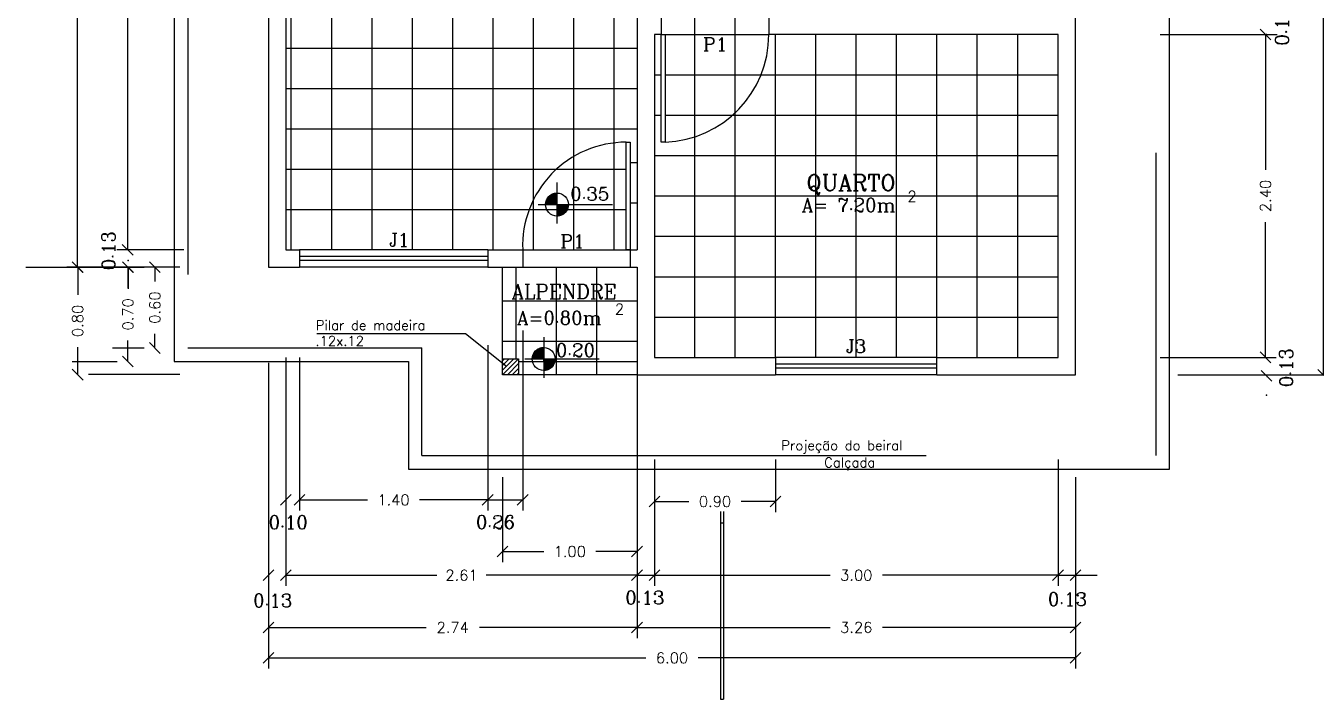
# Model space of a CAD drawing. Extents: x 121.8 to 221.5, y 86.6 to 106.4.
# Drawn here: x 170.6 to 180.19, y 94.42 to 99.42 of the extents above; entities that cross this region are included whole.
import ezdxf

# ---------------------------------------------------------------- set-up
doc = ezdxf.new("R2010")
doc.units = 0
doc.header["$LTSCALE"] = 15
doc.linetypes.add('DASHED2', pattern=[0.375, 0.25, -0.125])
doc.layers.get('0').update_dxf_attribs({"linetype": 'CONTINUOUS'})
doc.layers.get('DEFPOINTS').update_dxf_attribs({"linetype": 'CONTINUOUS'})
for name, color, linetype in [('CALÇADA', 244, 'CONTINUOUS'), ('COTAS', 244, 'CONTINUOUS'), ('JANELA', 5, 'CONTINUOUS'), ('PAREDE', 7, 'CONTINUOUS'), ('PILAR', 1, 'CONTINUOUS'), ('PISO', 30, 'CONTINUOUS'), ('PORTA', 1, 'CONTINUOUS'), ('PORTA2', 30, 'CONTINUOUS'), ('PROJTELHA', 30, 'CONTINUOUS'), ('TEXTO', 1, 'CONTINUOUS'), ('VISTAL', 30, 'CONTINUOUS')]:
    doc.layers.add(name, color=color, linetype=linetype)
doc.styles.add('ROMANC', font='ROMANC.SHX')
doc.dimstyles.get("Standard").update_dxf_attribs({"dimscale": 0.8, "dimtxt": 0.1, "dimasz": 0.1, "dimexe": 0.1, "dimexo": 0.95, "dimgap": 0.09, "dimtad": 0, "dimzin": 0, "dimtxsty": 'ROMANC', "dimblk1": 'OBLIQUE', "dimblk2": 'OBLIQUE', "dimsah": 1, "dimcen": 0.09, "dimclrt": 244, "dimaunit": 1, "dimazin": 3, "dimtfac": 1, "dimtofl": 0, "dimtmove": 0, "dimatfit": 3, "dimtolj": 1, "dimtzin": 0})

# ---------------------------------------------------------------- blocks, each defined once
blk = doc.blocks.new('_OBLIQUE')
at = {"color": 0, "linetype": 'BYBLOCK'}
blk.add_line((-0.5, -0.5), (0.5, 0.5), dxfattribs=at)
blk = doc.blocks.new('*D13')
at = {"color": 0, "linetype": 'BYBLOCK'}
for p, q in [((179.0354, 99.3586), (179.8977, 99.3586)), ((179.8177, 99.3586), (179.8177, 98.3525)), ((179.8177, 96.9586), (179.8177, 97.9647)), ((179.0354, 96.9586), (179.8977, 96.9586))]:
    blk.add_line(p, q, dxfattribs=at)
at = {"layer": 'DEFPOINTS', "color": 0, "linetype": 'BYBLOCK'}
for p in [(178.2754, 99.3586), (178.2754, 96.9586), (179.8177, 96.9586)]:
    blk.add_point(p, dxfattribs=at)
at = {"color": 0, "linetype": 'BYBLOCK', "xscale": 0.08000000000000002, "yscale": 0.08000000000000002, "zscale": 0.08000000000000002}
for p, rotation in [((179.8177, 99.3586), 90), ((179.8177, 96.9586), 270)]:
    blk.add_blockref('_OBLIQUE', p, dxfattribs=dict(at, rotation=rotation))
at = {"color": 244, "linetype": 'BYBLOCK', "insert": (179.8177, 98.1586), "char_height": 0.08, "attachment_point": 5, "rotation": 90, "style": 'ROMANC'}
blk.add_mtext('\\A1;2.40', dxfattribs=at)
blk = doc.blocks.new('*D21')
at = {"color": 0, "linetype": 'BYBLOCK'}
for p, q in [((172.4054, 96.9186), (172.4054, 94.6443)), ((178.4054, 96.0686), (178.4054, 94.6443)), ((172.4054, 94.7243), (175.2114, 94.7243)), ((178.4054, 94.7243), (175.5993, 94.7243))]:
    blk.add_line(p, q, dxfattribs=at)
at = {"layer": 'DEFPOINTS', "color": 0, "linetype": 'BYBLOCK'}
for p in [(172.4054, 97.6786), (178.4054, 96.8286), (178.4054, 94.7243)]:
    blk.add_point(p, dxfattribs=at)
at = {"color": 0, "linetype": 'BYBLOCK', "xscale": 0.08000000000000002, "yscale": 0.08000000000000002, "zscale": 0.08000000000000002, "rotation": 180}
blk.add_blockref('_OBLIQUE', (172.4054, 94.7243), dxfattribs=at)
at = {"color": 0, "linetype": 'BYBLOCK', "xscale": 0.08000000000000002, "yscale": 0.08000000000000002, "zscale": 0.08000000000000002}
blk.add_blockref('_OBLIQUE', (178.4054, 94.7243), dxfattribs=at)
at = {"color": 244, "linetype": 'BYBLOCK', "insert": (175.4054, 94.7243), "char_height": 0.08, "attachment_point": 5, "style": 'ROMANC'}
blk.add_mtext('\\A1;6.00', dxfattribs=at)
blk = doc.blocks.new('*D20')
at = {"color": 0, "linetype": 'BYBLOCK'}
for p, q in [((178.4054, 96.0686), (178.4054, 94.8706)), ((175.1454, 94.9506), (176.5814, 94.9506)), ((178.4054, 94.9506), (176.9693, 94.9506))]:
    blk.add_line(p, q, dxfattribs=at)
at = {"layer": 'DEFPOINTS', "color": 0, "linetype": 'BYBLOCK'}
for p in [(175.1454, 96.8286), (178.4054, 96.8286), (178.4054, 94.9506)]:
    blk.add_point(p, dxfattribs=at)
at = {"color": 0, "linetype": 'BYBLOCK', "xscale": 0.08000000000000002, "yscale": 0.08000000000000002, "zscale": 0.08000000000000002, "rotation": 180}
blk.add_blockref('_OBLIQUE', (175.1454, 94.9506), dxfattribs=at)
at = {"color": 0, "linetype": 'BYBLOCK', "xscale": 0.08000000000000002, "yscale": 0.08000000000000002, "zscale": 0.08000000000000002}
blk.add_blockref('_OBLIQUE', (178.4054, 94.9506), dxfattribs=at)
at = {"color": 244, "linetype": 'BYBLOCK', "insert": (176.7754, 94.9506), "char_height": 0.08, "attachment_point": 5, "style": 'ROMANC'}
blk.add_mtext('\\A1;3.26', dxfattribs=at)
blk = doc.blocks.new('*D19')
at = {"color": 0, "linetype": 'BYBLOCK'}
for p, q in [((172.4054, 96.9186), (172.4054, 94.8706)), ((175.1454, 96.0686), (175.1454, 94.8706)), ((172.4054, 94.9506), (173.5776, 94.9506)), ((175.1454, 94.9506), (173.9731, 94.9506))]:
    blk.add_line(p, q, dxfattribs=at)
at = {"layer": 'DEFPOINTS', "color": 0, "linetype": 'BYBLOCK'}
for p in [(172.4054, 97.6786), (175.1454, 96.8286), (175.1454, 94.9506)]:
    blk.add_point(p, dxfattribs=at)
at = {"color": 0, "linetype": 'BYBLOCK', "xscale": 0.08000000000000002, "yscale": 0.08000000000000002, "zscale": 0.08000000000000002, "rotation": 180}
blk.add_blockref('_OBLIQUE', (172.4054, 94.9506), dxfattribs=at)
at = {"color": 0, "linetype": 'BYBLOCK', "xscale": 0.08000000000000002, "yscale": 0.08000000000000002, "zscale": 0.08000000000000002}
blk.add_blockref('_OBLIQUE', (175.1454, 94.9506), dxfattribs=at)
at = {"color": 244, "linetype": 'BYBLOCK', "insert": (173.7754, 94.9506), "char_height": 0.08, "attachment_point": 5, "style": 'ROMANC'}
blk.add_mtext('\\A1;2.74', dxfattribs=at)
blk = doc.blocks.new('*D18')
at = {"color": 0, "linetype": 'BYBLOCK'}
for p, q in [((178.2754, 96.1986), (178.2754, 95.259)), ((175.2754, 95.339), (176.5814, 95.339)), ((178.2754, 95.339), (176.9693, 95.339))]:
    blk.add_line(p, q, dxfattribs=at)
at = {"layer": 'DEFPOINTS', "color": 0, "linetype": 'BYBLOCK'}
for p in [(175.2754, 96.9586), (178.2754, 96.9586), (178.2754, 95.339)]:
    blk.add_point(p, dxfattribs=at)
at = {"color": 0, "linetype": 'BYBLOCK', "xscale": 0.08000000000000002, "yscale": 0.08000000000000002, "zscale": 0.08000000000000002, "rotation": 180}
blk.add_blockref('_OBLIQUE', (175.2754, 95.339), dxfattribs=at)
at = {"color": 0, "linetype": 'BYBLOCK', "xscale": 0.08000000000000002, "yscale": 0.08000000000000002, "zscale": 0.08000000000000002}
blk.add_blockref('_OBLIQUE', (178.2754, 95.339), dxfattribs=at)
at = {"color": 244, "linetype": 'BYBLOCK', "insert": (176.7754, 95.339), "char_height": 0.08, "attachment_point": 5, "style": 'ROMANC'}
blk.add_mtext('\\A1;3.00', dxfattribs=at)
blk = doc.blocks.new('*D17')
at = {"color": 0, "linetype": 'BYBLOCK'}
for p, q in [((175.1454, 97.0486), (175.1454, 95.259)), ((172.5354, 95.339), (173.656, 95.339)), ((175.1454, 95.339), (174.0247, 95.339))]:
    blk.add_line(p, q, dxfattribs=at)
at = {"layer": 'DEFPOINTS', "color": 0, "linetype": 'BYBLOCK'}
for p in [(172.5354, 97.8086), (175.1454, 97.8086), (175.1454, 95.339)]:
    blk.add_point(p, dxfattribs=at)
at = {"color": 0, "linetype": 'BYBLOCK', "xscale": 0.08000000000000002, "yscale": 0.08000000000000002, "zscale": 0.08000000000000002, "rotation": 180}
blk.add_blockref('_OBLIQUE', (172.5354, 95.339), dxfattribs=at)
at = {"color": 0, "linetype": 'BYBLOCK', "xscale": 0.08000000000000002, "yscale": 0.08000000000000002, "zscale": 0.08000000000000002}
blk.add_blockref('_OBLIQUE', (175.1454, 95.339), dxfattribs=at)
at = {"color": 244, "linetype": 'BYBLOCK', "insert": (173.8404, 95.339), "char_height": 0.08, "attachment_point": 5, "style": 'ROMANC'}
blk.add_mtext('\\A1;2.61', dxfattribs=at)
blk = doc.blocks.new('*D16')
at = {"color": 0, "linetype": 'BYBLOCK'}
for p, q in [((174.1454, 96.0686), (174.1454, 95.4351)), ((175.1454, 96.0686), (175.1454, 95.4351)), ((174.1454, 95.5151), (174.4514, 95.5151)), ((175.1454, 95.5151), (174.8393, 95.5151))]:
    blk.add_line(p, q, dxfattribs=at)
at = {"layer": 'DEFPOINTS', "color": 0, "linetype": 'BYBLOCK'}
for p in [(174.1454, 96.8286), (175.1454, 96.8286), (175.1454, 95.5151)]:
    blk.add_point(p, dxfattribs=at)
at = {"color": 0, "linetype": 'BYBLOCK', "xscale": 0.08000000000000002, "yscale": 0.08000000000000002, "zscale": 0.08000000000000002, "rotation": 180}
blk.add_blockref('_OBLIQUE', (174.1454, 95.5151), dxfattribs=at)
at = {"color": 0, "linetype": 'BYBLOCK', "xscale": 0.08000000000000002, "yscale": 0.08000000000000002, "zscale": 0.08000000000000002}
blk.add_blockref('_OBLIQUE', (175.1454, 95.5151), dxfattribs=at)
at = {"color": 244, "linetype": 'BYBLOCK', "insert": (174.6454, 95.5151), "char_height": 0.08, "attachment_point": 5, "style": 'ROMANC'}
blk.add_mtext('\\A1;1.00', dxfattribs=at)
blk = doc.blocks.new('*D15')
at = {"color": 0, "linetype": 'BYBLOCK'}
for p, q in [((175.2754, 96.1986), (175.2754, 95.8072)), ((176.1754, 96.1986), (176.1754, 95.8072)), ((175.2754, 95.8872), (175.5314, 95.8872)), ((176.1754, 95.8872), (175.9193, 95.8872))]:
    blk.add_line(p, q, dxfattribs=at)
at = {"layer": 'DEFPOINTS', "color": 0, "linetype": 'BYBLOCK'}
for p in [(175.2754, 96.9586), (176.1754, 96.9586), (176.1754, 95.8872)]:
    blk.add_point(p, dxfattribs=at)
at = {"color": 0, "linetype": 'BYBLOCK', "xscale": 0.08000000000000002, "yscale": 0.08000000000000002, "zscale": 0.08000000000000002, "rotation": 180}
blk.add_blockref('_OBLIQUE', (175.2754, 95.8872), dxfattribs=at)
at = {"color": 0, "linetype": 'BYBLOCK', "xscale": 0.08000000000000002, "yscale": 0.08000000000000002, "zscale": 0.08000000000000002}
blk.add_blockref('_OBLIQUE', (176.1754, 95.8872), dxfattribs=at)
at = {"color": 244, "linetype": 'BYBLOCK', "insert": (175.7254, 95.8872), "char_height": 0.08, "attachment_point": 5, "style": 'ROMANC'}
blk.add_mtext('\\A1;0.90', dxfattribs=at)
blk = doc.blocks.new('*D14')
at = {"color": 0, "linetype": 'BYBLOCK'}
for p, q in [((174.0354, 97.0486), (174.0354, 95.8191)), ((172.6354, 95.8991), (173.1414, 95.8991)), ((174.0354, 95.8991), (173.5293, 95.8991))]:
    blk.add_line(p, q, dxfattribs=at)
at = {"layer": 'DEFPOINTS', "color": 0, "linetype": 'BYBLOCK'}
for p in [(172.6354, 97.8086), (174.0354, 97.8086), (174.0354, 95.8991)]:
    blk.add_point(p, dxfattribs=at)
at = {"color": 0, "linetype": 'BYBLOCK', "xscale": 0.08000000000000002, "yscale": 0.08000000000000002, "zscale": 0.08000000000000002, "rotation": 180}
blk.add_blockref('_OBLIQUE', (172.6354, 95.8991), dxfattribs=at)
at = {"color": 0, "linetype": 'BYBLOCK', "xscale": 0.08000000000000002, "yscale": 0.08000000000000002, "zscale": 0.08000000000000002}
blk.add_blockref('_OBLIQUE', (174.0354, 95.8991), dxfattribs=at)
at = {"color": 244, "linetype": 'BYBLOCK', "insert": (173.3354, 95.8991), "char_height": 0.08, "attachment_point": 5, "style": 'ROMANC'}
blk.add_mtext('\\A1;1.40', dxfattribs=at)
blk = doc.blocks.new('*D24')
at = {"color": 0, "linetype": 'BYBLOCK'}
for p, q in [((171.6454, 102.5986), (170.9065, 102.5986)), ((170.9865, 102.5986), (170.9865, 100.3075)), ((170.9865, 97.6286), (170.9865, 99.9197)), ((171.6454, 97.6286), (170.9065, 97.6286))]:
    blk.add_line(p, q, dxfattribs=at)
at = {"layer": 'DEFPOINTS', "color": 0, "linetype": 'BYBLOCK'}
for p in [(172.4054, 102.5986), (170.9865, 97.6286), (172.4054, 97.6286)]:
    blk.add_point(p, dxfattribs=at)
at = {"color": 0, "linetype": 'BYBLOCK', "xscale": 0.08000000000000002, "yscale": 0.08000000000000002, "zscale": 0.08000000000000002}
for p, rotation in [((170.9865, 102.5986), 90), ((170.9865, 97.6286), 270)]:
    blk.add_blockref('_OBLIQUE', p, dxfattribs=dict(at, rotation=rotation))
at = {"color": 244, "linetype": 'BYBLOCK', "insert": (170.9865, 100.1136), "char_height": 0.08, "attachment_point": 5, "rotation": 90, "style": 'ROMANC'}
blk.add_mtext('\\A1;4.97', dxfattribs=at)
blk = doc.blocks.new('*D23')
at = {"color": 0, "linetype": 'BYBLOCK'}
for p, q in [((171.7754, 102.4686), (171.2788, 102.4686)), ((171.3588, 102.4686), (171.3588, 100.298)), ((171.3588, 97.7586), (171.3588, 99.9292)), ((171.7754, 97.7586), (171.2788, 97.7586))]:
    blk.add_line(p, q, dxfattribs=at)
at = {"layer": 'DEFPOINTS', "color": 0, "linetype": 'BYBLOCK'}
for p in [(172.5354, 102.4686), (171.3588, 97.7586), (172.5354, 97.7586)]:
    blk.add_point(p, dxfattribs=at)
at = {"color": 0, "linetype": 'BYBLOCK', "xscale": 0.08000000000000002, "yscale": 0.08000000000000002, "zscale": 0.08000000000000002}
for p, rotation in [((171.3588, 102.4686), 90), ((171.3588, 97.7586), 270)]:
    blk.add_blockref('_OBLIQUE', p, dxfattribs=dict(at, rotation=rotation))
at = {"color": 244, "linetype": 'BYBLOCK', "insert": (171.3588, 100.1136), "char_height": 0.08, "attachment_point": 5, "rotation": 90, "style": 'ROMANC'}
blk.add_mtext('\\A1;4.71', dxfattribs=at)
blk = doc.blocks.new('*X2')
at = {"color": 0, "linetype": 'CONTINUOUS'}
for p, q in [((217.2096, -877.8211), (217.2942, -877.7365)), ((217.2096, -877.8193), (217.2924, -877.7365)), ((217.2097, -877.8174), (217.2906, -877.7366)), ((217.2098, -877.8156), (217.2887, -877.7367)), ((217.21, -877.8136), (217.2867, -877.7369)), ((217.2102, -877.8116), (217.2848, -877.7371)), ((217.2105, -877.8219), (217.295, -877.7374)), ((217.2105, -877.8096), (217.2827, -877.7374)), ((217.2108, -877.8075), (217.2806, -877.7377)), ((217.2112, -877.8053), (217.2785, -877.7381)), ((217.2117, -877.8031), (217.2762, -877.7386)), ((217.2122, -877.8008), (217.2739, -877.7391)), ((217.2123, -877.8219), (217.295, -877.7392)), ((217.2129, -877.7983), (217.2715, -877.7398)), ((217.2137, -877.7958), (217.2689, -877.7405)), ((217.2141, -877.8219), (217.295, -877.741)), ((217.2146, -877.7931), (217.2662, -877.7415)), ((217.2157, -877.7903), (217.2634, -877.7425)), ((217.2158, -877.8219), (217.295, -877.7427)), ((217.2169, -877.7872), (217.2603, -877.7438)), ((217.2176, -877.8219), (217.295, -877.7445)), ((217.2185, -877.7839), (217.257, -877.7454)), ((217.2194, -877.8219), (217.295, -877.7463)), ((217.2205, -877.7801), (217.2533, -877.7474)), ((217.2211, -877.8219), (217.295, -877.748)), ((217.2229, -877.8219), (217.295, -877.7498)), ((217.2231, -877.7757), (217.2488, -877.75)), ((217.2247, -877.8219), (217.295, -877.7516)), ((217.2265, -877.8219), (217.295, -877.7533)), ((217.2274, -877.7697), (217.2428, -877.7542)), ((217.2282, -877.8219), (217.295, -877.7551)), ((217.23, -877.8219), (217.295, -877.7569)), ((217.2318, -877.8219), (217.295, -877.7586)), ((217.2335, -877.8219), (217.295, -877.7604)), ((217.2353, -877.8219), (217.295, -877.7622)), ((217.2371, -877.8219), (217.295, -877.7639)), ((217.2388, -877.8219), (217.295, -877.7657)), ((217.2406, -877.8219), (217.295, -877.7675)), ((217.2424, -877.8219), (217.295, -877.7692)), ((217.2441, -877.8219), (217.295, -877.771)), ((217.2459, -877.8219), (217.295, -877.7728)), ((217.2477, -877.8219), (217.295, -877.7745)), ((217.2494, -877.8219), (217.295, -877.7763)), ((217.2512, -877.8219), (217.295, -877.7781)), ((217.253, -877.8219), (217.295, -877.7798)), ((217.2547, -877.8219), (217.295, -877.7816)), ((217.2565, -877.8219), (217.295, -877.7834)), ((217.2583, -877.8219), (217.295, -877.7851)), ((217.26, -877.8219), (217.295, -877.7869)), ((217.2618, -877.8219), (217.295, -877.7887)), ((217.2636, -877.8219), (217.295, -877.7905)), ((217.2653, -877.8219), (217.295, -877.7922)), ((217.2671, -877.8219), (217.295, -877.794)), ((217.2689, -877.8219), (217.295, -877.7958)), ((217.2706, -877.8219), (217.295, -877.7975)), ((217.2724, -877.8219), (217.295, -877.7993)), ((217.2742, -877.8219), (217.295, -877.8011)), ((217.276, -877.8219), (217.295, -877.8028)), ((217.2777, -877.8219), (217.295, -877.8046)), ((217.2795, -877.8219), (217.295, -877.8064)), ((217.2813, -877.8219), (217.295, -877.8081)), ((217.283, -877.8219), (217.295, -877.8099)), ((217.2848, -877.8219), (217.295, -877.8117)), ((217.2866, -877.8219), (217.295, -877.8134)), ((217.2883, -877.8219), (217.295, -877.8152)), ((217.2901, -877.8219), (217.295, -877.817)), ((217.2919, -877.8219), (217.295, -877.8187)), ((217.2936, -877.8219), (217.295, -877.8205)), ((217.295, -877.8223), (217.2954, -877.8219)), ((217.295, -877.824), (217.2972, -877.8219)), ((217.295, -877.8258), (217.2989, -877.8219)), ((217.295, -877.8276), (217.3007, -877.8219)), ((217.295, -877.8293), (217.3025, -877.8219)), ((217.295, -877.8311), (217.3042, -877.8219)), ((217.295, -877.8329), (217.306, -877.8219)), ((217.295, -877.8346), (217.3078, -877.8219)), ((217.295, -877.8364), (217.3095, -877.8219)), ((217.295, -877.8382), (217.3113, -877.8219)), ((217.295, -877.8399), (217.3131, -877.8219)), ((217.295, -877.8417), (217.3148, -877.8219)), ((217.295, -877.8435), (217.3166, -877.8219)), ((217.295, -877.8453), (217.3184, -877.8219)), ((217.295, -877.847), (217.3201, -877.8219)), ((217.295, -877.8488), (217.3219, -877.8219)), ((217.295, -877.8506), (217.3237, -877.8219)), ((217.295, -877.8523), (217.3254, -877.8219)), ((217.295, -877.8541), (217.3272, -877.8219)), ((217.295, -877.8559), (217.329, -877.8219)), ((217.295, -877.8576), (217.3308, -877.8219)), ((217.295, -877.8594), (217.3325, -877.8219)), ((217.295, -877.8612), (217.3343, -877.8219)), ((217.295, -877.8629), (217.3361, -877.8219)), ((217.295, -877.8647), (217.3378, -877.8219)), ((217.295, -877.8665), (217.3396, -877.8219)), ((217.295, -877.8682), (217.3414, -877.8219)), ((217.295, -877.87), (217.3431, -877.8219)), ((217.295, -877.8718), (217.3449, -877.8219)), ((217.295, -877.8735), (217.3467, -877.8219)), ((217.295, -877.8753), (217.3484, -877.8219)), ((217.295, -877.8771), (217.3502, -877.8219)), ((217.295, -877.8788), (217.352, -877.8219)), ((217.295, -877.8806), (217.3537, -877.8219)), ((217.295, -877.8824), (217.3555, -877.8219)), ((217.295, -877.8841), (217.3573, -877.8219)), ((217.295, -877.8859), (217.359, -877.8219)), ((217.295, -877.8877), (217.3608, -877.8219)), ((217.295, -877.8894), (217.3626, -877.8219)), ((217.295, -877.8912), (217.3643, -877.8219)), ((217.295, -877.893), (217.3661, -877.8219)), ((217.295, -877.8948), (217.3679, -877.8219)), ((217.295, -877.8965), (217.3696, -877.8219)), ((217.295, -877.8983), (217.3714, -877.8219)), ((217.295, -877.9001), (217.3732, -877.8219)), ((217.295, -877.9018), (217.3749, -877.8219)), ((217.295, -877.9036), (217.3767, -877.8219)), ((217.295, -877.9054), (217.3785, -877.8219)), ((217.295, -877.9071), (217.3802, -877.8219)), ((217.2966, -877.9073), (217.3805, -877.8235)), ((217.2984, -877.9073), (217.3804, -877.8253)), ((217.3003, -877.9072), (217.3803, -877.8271)), ((217.3022, -877.9071), (217.3802, -877.8291)), ((217.3041, -877.9069), (217.38, -877.831)), ((217.3061, -877.9066), (217.3798, -877.833)), ((217.3082, -877.9063), (217.3795, -877.8351)), ((217.3103, -877.906), (217.3791, -877.8372)), ((217.3125, -877.9055), (217.3787, -877.8394)), ((217.3148, -877.905), (217.3782, -877.8417)), ((217.3172, -877.9044), (217.3776, -877.844)), ((217.3196, -877.9037), (217.3769, -877.8465)), ((217.3222, -877.9029), (217.376, -877.8491)), ((217.325, -877.9019), (217.3751, -877.8518)), ((217.3279, -877.9008), (217.3739, -877.8548)), ((217.3311, -877.8994), (217.3725, -877.8579)), ((217.3345, -877.8977), (217.3708, -877.8614)), ((217.3385, -877.8955), (217.3686, -877.8654)), ((217.3434, -877.8923), (217.3655, -877.8703)), ((217.3513, -877.8862), (217.3593, -877.8782))]:
    blk.add_line(p, q, dxfattribs=at)
blk = doc.blocks.new('*X55')
at = {"color": 0}
for p, q in [((183.1825, 97.7993), (183.2679, 97.8848)), ((183.1825, 97.8347), (183.2326, 97.8848)), ((183.1825, 97.87), (183.1972, 97.8848)), ((183.1833, 97.7648), (183.3025, 97.884)), ((183.2187, 97.7648), (183.3025, 97.8486)), ((183.254, 97.7648), (183.3025, 97.8132)), ((183.2894, 97.7648), (183.3025, 97.7779))]:
    blk.add_line(p, q, dxfattribs=at)
blk = doc.blocks.new('*D56')
at = {"color": 0, "linetype": 'BYBLOCK'}
for p, q in [((179.1654, 103.8986), (180.3281, 103.8986)), ((180.2481, 103.8986), (180.2481, 100.5575)), ((180.2481, 96.8286), (180.2481, 100.1697)), ((179.1654, 96.8286), (180.3281, 96.8286))]:
    blk.add_line(p, q, dxfattribs=at)
at = {"layer": 'DEFPOINTS', "color": 0, "linetype": 'BYBLOCK'}
for p in [(178.4054, 103.8986), (178.4054, 96.8286), (180.2481, 96.8286)]:
    blk.add_point(p, dxfattribs=at)
at = {"color": 0, "linetype": 'BYBLOCK', "xscale": 0.08000000000000002, "yscale": 0.08000000000000002, "zscale": 0.08000000000000002}
for p, rotation in [((180.2481, 103.8986), 90), ((180.2481, 96.8286), 270)]:
    blk.add_blockref('_OBLIQUE', p, dxfattribs=dict(at, rotation=rotation))
at = {"color": 244, "linetype": 'BYBLOCK', "insert": (180.2481, 100.3636), "char_height": 0.08, "attachment_point": 5, "rotation": 90, "style": 'ROMANC'}
blk.add_mtext('\\A1;7.07', dxfattribs=at)
blk = doc.blocks.new('*D60')
at = {"color": 0, "linetype": 'BYBLOCK'}
for p, q in [((170.8015, 97.6286), (171.4806, 97.6286)), ((171.5606, 97.6286), (171.5606, 97.5225)), ((171.5606, 97.0286), (171.5606, 97.1347)), ((171.2456, 97.0286), (171.4806, 97.0286))]:
    blk.add_line(p, q, dxfattribs=at)
at = {"layer": 'DEFPOINTS', "color": 0, "linetype": 'BYBLOCK'}
for p in [(171.5615, 97.6286), (171.5606, 97.0286), (172.0056, 97.0286)]:
    blk.add_point(p, dxfattribs=at)
at = {"color": 0, "linetype": 'BYBLOCK', "xscale": 0.08000000000000002, "yscale": 0.08000000000000002, "zscale": 0.08000000000000002}
for p, rotation in [((171.5606, 97.6286), 90), ((171.5606, 97.0286), 270)]:
    blk.add_blockref('_OBLIQUE', p, dxfattribs=dict(at, rotation=rotation))
at = {"color": 244, "linetype": 'BYBLOCK', "insert": (171.5606, 97.3286), "char_height": 0.08, "attachment_point": 5, "rotation": 90, "style": 'ROMANC'}
blk.add_mtext('\\A1;0.60', dxfattribs=at)
blk = doc.blocks.new('*D61')
at = {"color": 0, "linetype": 'BYBLOCK'}
for p, q in [((170.6013, 97.6286), (171.2804, 97.6286)), ((171.3604, 97.6286), (171.3604, 97.4725)), ((171.3604, 96.9286), (171.3604, 97.0847)), ((170.9454, 96.9286), (171.2804, 96.9286))]:
    blk.add_line(p, q, dxfattribs=at)
at = {"layer": 'DEFPOINTS', "color": 0, "linetype": 'BYBLOCK'}
for p in [(171.3613, 97.6286), (171.3604, 96.9286), (171.7054, 96.9286)]:
    blk.add_point(p, dxfattribs=at)
at = {"color": 0, "linetype": 'BYBLOCK', "xscale": 0.08000000000000002, "yscale": 0.08000000000000002, "zscale": 0.08000000000000002}
for p, rotation in [((171.3604, 97.6286), 90), ((171.3604, 96.9286), 270)]:
    blk.add_blockref('_OBLIQUE', p, dxfattribs=dict(at, rotation=rotation))
at = {"color": 244, "linetype": 'BYBLOCK', "insert": (171.3604, 97.2786), "char_height": 0.08, "attachment_point": 5, "rotation": 90, "style": 'ROMANC'}
blk.add_mtext('\\A1;0.70', dxfattribs=at)
blk = doc.blocks.new('*D62')
at = {"color": 0, "linetype": 'BYBLOCK'}
for p, q in [((170.9872, 97.6286), (170.9872, 97.4233)), ((171.7465, 97.6286), (171.0672, 97.6286)), ((170.9872, 96.8302), (170.9872, 97.0355)), ((171.7465, 96.8302), (171.0672, 96.8302))]:
    blk.add_line(p, q, dxfattribs=at)
at = {"layer": 'DEFPOINTS', "color": 0, "linetype": 'BYBLOCK'}
for p in [(170.9865, 97.6286), (170.9865, 96.8302), (170.9872, 96.8302)]:
    blk.add_point(p, dxfattribs=at)
at = {"color": 0, "linetype": 'BYBLOCK', "xscale": 0.08000000000000002, "yscale": 0.08000000000000002, "zscale": 0.08000000000000002}
for p, rotation in [((170.9872, 97.6286), 90), ((170.9872, 96.8302), 270)]:
    blk.add_blockref('_OBLIQUE', p, dxfattribs=dict(at, rotation=rotation))
at = {"color": 244, "linetype": 'BYBLOCK', "insert": (170.9872, 97.2294), "char_height": 0.08, "attachment_point": 5, "rotation": 90, "style": 'ROMANC'}
blk.add_mtext('\\A1;0.80', dxfattribs=at)

msp = doc.modelspace()

# ---------------------------------------------------------------- linework, layer by layer
at = {"layer": 'CALÇADA', "color": 244, "linetype": 'CONTINUOUS', "ltscale": 0.6}
for p, q in [((179.1054, 96.1286), (179.1054, 104.5986)), ((171.7054, 103.2986), (171.7054, 96.9286)), ((171.7054, 96.9286), (173.4454, 96.9286))]:
    msp.add_line(p, q, dxfattribs=at)
at = {"layer": 'CALÇADA', "color": 244, "linetype": 'CONTINUOUS'}
for p, q in [((173.4454, 96.9286), (173.4454, 96.1286)), ((173.4454, 96.1286), (179.1054, 96.1286))]:
    msp.add_line(p, q, dxfattribs=at)
at = {"layer": 'COTAS', "color": 244, "linetype": 'BYBLOCK'}
for p, q in [((179.0754, 99.3586), (179.9043, 99.3586)), ((171.3613, 97.8086), (171.3613, 97.8086)), ((171.3613, 97.6286), (171.3613, 97.4686)), ((174.2954, 97.1586), (174.2954, 95.8191)), ((172.5354, 96.9586), (172.5354, 95.259)), ((172.5354, 96.9586), (172.5354, 95.8191)), ((172.6354, 96.9586), (172.6354, 95.8191)), ((172.4054, 96.8786), (172.4054, 95.259)), ((179.8252, 96.8086), (179.8252, 96.8086)), ((175.2754, 96.0086), (175.2754, 95.259)), ((172.5354, 95.8991), (172.5354, 95.8991)), ((172.6354, 95.8991), (172.7954, 95.8991)), ((174.0354, 95.8991), (174.2954, 95.8991)), ((178.4054, 95.8786), (178.4054, 95.259)), ((172.4054, 95.339), (172.4054, 95.339)), ((172.5354, 95.339), (172.6954, 95.339)), ((175.1454, 95.339), (175.2754, 95.339)), ((175.1454, 95.339), (175.1454, 95.339)), ((175.2754, 95.339), (175.4354, 95.339)), ((178.2754, 95.339), (178.4054, 95.339)), ((178.2754, 95.339), (178.2754, 95.339)), ((178.4054, 95.339), (178.5654, 95.339))]:
    msp.add_line(p, q, dxfattribs=at)
at = {"layer": 'COTAS', "color": 3}
for p, q in [((175.7664, 95.813), (175.7664, 94.4173)), ((175.7882, 95.813), (175.7882, 94.4173)), ((175.7664, 95.729), (175.7882, 95.729)), ((175.7664, 94.4173), (175.7882, 94.4173))]:
    msp.add_line(p, q, dxfattribs=at)
at = {"layer": 'COTAS', "color": 244, "linetype": 'BYBLOCK'}
for p in [(179.8243, 99.3586), (171.3613, 97.6786), (179.8252, 96.6786), (172.6354, 95.8991), (174.2954, 95.8991), (172.5354, 95.339), (175.2754, 95.339), (178.4054, 95.339)]:
    msp.add_point(p, dxfattribs=at)
at = {"layer": 'DEFPOINTS', "color": 0, "linetype": 'BYBLOCK'}
for p in [(178.2754, 99.3586), (172.5354, 97.8086), (172.5354, 97.8086), (172.5354, 97.8086), (172.6354, 97.8086), (174.0354, 97.8086), (174.2954, 97.8086), (175.1454, 97.7586), (172.4054, 97.6786), (172.4054, 97.6786), (175.2754, 96.9586), (178.2754, 96.9586), (178.2754, 96.9586), (178.4054, 96.8286), (178.4054, 96.8286)]:
    msp.add_point(p, dxfattribs=at)
at = {"layer": 'JANELA'}
for p, q in [((174.0354, 97.7586), (172.6354, 97.7586)), ((174.0354, 97.6286), (172.6354, 97.6286)), ((177.3754, 96.9586), (176.1754, 96.9586)), ((177.3754, 96.8286), (176.1754, 96.8286))]:
    msp.add_line(p, q, dxfattribs=at)
at = {"layer": 'JANELA', "color": 1}
for p, q in [((174.0354, 97.7086), (172.6354, 97.7086)), ((174.0354, 97.6786), (172.6354, 97.6786)), ((177.3754, 96.9086), (176.1754, 96.9086)), ((177.3754, 96.8786), (176.1754, 96.8786))]:
    msp.add_line(p, q, dxfattribs=at)
at = {"layer": 'PAREDE'}
for p, q in [((172.4054, 101.2686), (172.4054, 97.6286)), ((172.5354, 101.2686), (172.5354, 97.7586)), ((178.4054, 96.8286), (178.4054, 99.7636)), ((175.1454, 99.4886), (175.1454, 97.7586)), ((175.3254, 99.4886), (175.3254, 99.3586)), ((176.1254, 99.4886), (176.1254, 99.3586)), ((175.3254, 99.3586), (175.2754, 99.3586)), ((175.2754, 99.3586), (175.2754, 96.9586)), ((176.1754, 99.3586), (176.1254, 99.3586)), ((178.2754, 99.3586), (176.1254, 99.3586)), ((178.2754, 96.9586), (178.2754, 99.3586)), ((172.5354, 97.7586), (172.6354, 97.7586)), ((172.6354, 97.7586), (172.6354, 97.6286)), ((174.0354, 97.7586), (174.0354, 97.6286)), ((174.0354, 97.7586), (174.2954, 97.7586)), ((174.2954, 97.7586), (174.2954, 97.6286)), ((175.0954, 97.7586), (175.1454, 97.7586)), ((175.0954, 97.7586), (175.0954, 97.6286)), ((172.4054, 97.6286), (172.6354, 97.6286)), ((174.0354, 97.6286), (174.2954, 97.6286)), ((175.0954, 97.6286), (175.1454, 97.6286)), ((175.1454, 97.6286), (175.1454, 96.8286)), ((175.2754, 96.9586), (176.1754, 96.9586)), ((176.1754, 96.9586), (176.1754, 96.8286)), ((177.3754, 96.9586), (178.2754, 96.9586)), ((177.3754, 96.8286), (177.3754, 96.9586)), ((175.1454, 96.8286), (176.1754, 96.8286)), ((177.3754, 96.8286), (178.4054, 96.8286))]:
    msp.add_line(p, q, dxfattribs=at)
at = {"layer": 'PILAR'}
msp.add_lwpolyline([(171.4098, 97.3438)], dxfattribs=at)
msp.add_lwpolyline([(174.1454, 96.8286), (174.1454, 96.9486), (174.2654, 96.9486), (174.2654, 96.8286)], close=True, dxfattribs=at)
at = {"layer": 'PISO', "color": 30}
for p, q in [((174.3754, 97.7586), (174.3754, 103.8986)), ((174.6754, 97.7586), (174.6754, 103.8986)), ((174.9754, 97.7586), (174.9754, 103.8986)), ((175.5754, 96.9586), (175.5754, 103.7686)), ((175.8754, 96.9586), (175.8754, 103.7686)), ((173.7754, 97.7586), (173.7754, 101.9335)), ((174.0754, 97.7586), (174.0754, 101.9088)), ((172.5754, 97.7586), (172.5754, 101.8686)), ((172.8754, 97.7586), (172.8754, 101.8686)), ((173.1754, 97.7586), (173.1754, 101.8686)), ((173.4754, 97.7586), (173.4754, 101.8686)), ((176.1754, 96.9586), (176.1754, 99.3586)), ((176.4754, 96.9586), (176.4754, 99.3586)), ((176.7754, 96.9586), (176.7754, 99.3586)), ((177.0754, 96.9586), (177.0754, 99.3586)), ((177.3754, 96.9586), (177.3754, 99.3586)), ((177.6754, 96.9586), (177.6754, 99.3586)), ((177.9754, 96.9586), (177.9754, 99.3586)), ((174.2454, 97.6286), (174.2454, 96.9486)), ((174.5454, 97.6286), (174.5454, 96.8286)), ((174.8454, 97.6286), (174.8454, 96.8286))]:
    msp.add_line(p, q, dxfattribs=at)
at = {"layer": 'PISO'}
for p, q in [((175.3554, 99.3586), (176.1254, 99.3586)), ((172.5354, 99.2586), (175.1454, 99.2586)), ((172.5354, 99.2586), (175.1454, 99.2586)), ((175.2754, 99.0586), (175.3254, 99.0586)), ((175.3554, 99.0586), (178.2754, 99.0586)), ((172.5354, 98.9586), (175.1454, 98.9586)), ((175.2754, 98.7586), (175.3254, 98.7586)), ((175.3554, 98.7586), (178.2754, 98.7586)), ((172.5354, 98.6586), (175.1454, 98.6586)), ((175.2754, 98.4586), (178.2754, 98.4586)), ((172.5354, 98.3586), (175.0654, 98.3586)), ((175.0954, 98.4086), (175.1454, 98.4086)), ((175.2754, 98.1586), (178.2754, 98.1586)), ((172.5354, 98.0586), (175.0654, 98.0586)), ((175.0954, 98.1086), (175.1454, 98.1086)), ((175.2754, 97.8586), (178.2754, 97.8586)), ((174.2954, 97.7586), (175.0954, 97.7586)), ((174.1454, 96.8286), (174.1454, 97.6286)), ((174.2954, 97.6286), (175.0954, 97.6286)), ((175.2754, 97.5586), (178.2754, 97.5586)), ((174.1454, 97.3786), (175.1454, 97.3786)), ((175.2754, 97.2586), (178.2754, 97.2586)), ((174.1454, 97.0786), (175.1454, 97.0786)), ((174.2654, 96.9286), (175.1454, 96.9286)), ((175.1454, 96.8286), (174.2654, 96.8286))]:
    msp.add_line(p, q, dxfattribs=at)
at = {"layer": 'PORTA'}
for points in [[(175.3554, 98.5586), (175.3254, 98.5586), (175.3254, 99.3586), (175.3554, 99.3586)], [(175.0954, 97.7586), (175.0654, 97.7586), (175.0654, 98.5586), (175.0954, 98.5586)]]:
    msp.add_lwpolyline(points, close=True, dxfattribs=at)
at = {"layer": 'PORTA2'}
for centre, radius, start, end in [((175.3248, 99.3586), 0.8006, 272.18938, 360), ((175.0654, 97.7881), 0.7706, 90, 182.18938)]:
    msp.add_arc(centre, radius, start, end, dxfattribs=at)
at = {"layer": 'PROJTELHA', "color": 30, "linetype": 'DASHED2', "ltscale": 0.6}
for p, q in [((179.0054, 96.2286), (179.0054, 104.0486)), ((171.8054, 103.1986), (171.8054, 97.0286)), ((171.8054, 97.0286), (173.5454, 97.0286)), ((173.5454, 96.2286), (173.5454, 97.0286))]:
    msp.add_line(p, q, dxfattribs=at)
at = {"layer": 'PROJTELHA', "color": 30, "linetype": 'DASHED2'}
msp.add_line((173.5454, 96.2286), (179.0054, 96.2286), dxfattribs=at)
at = {"layer": 'TEXTO', "color": 1, "linetype": 'CONTINUOUS'}
for p, q in [((174.5504, 98.258), (174.5504, 97.9551)), ((174.4104, 98.0949), (174.9625, 98.0949)), ((174.4516, 97.1099), (174.4516, 96.8069)), ((174.3117, 96.9467), (174.8638, 96.9467))]:
    msp.add_line(p, q, dxfattribs=at)
at = {"layer": 'TEXTO', "color": 30}
msp.add_line((172.7651, 97.1349), (173.8701, 97.1349), dxfattribs=at)
at = {"layer": 'TEXTO', "color": 1, "linetype": 'CONTINUOUS'}
for centre in [(174.5504, 98.0949), (174.4516, 96.9467)]:
    msp.add_circle(centre, 0.0854, dxfattribs=at)
at = {"layer": 'VISTAL'}
msp.add_line((173.8701, 97.1349), (174.1761, 96.8934), dxfattribs=at)

# ---------------------------------------------------------------- block references
at = {"layer": 'COTAS', "color": 244, "linetype": 'BYBLOCK', "xscale": 0.08000000000000002, "yscale": 0.08000000000000002, "zscale": 0.08000000000000002}
for p, rotation in [((171.3613, 97.6286), 90), ((179.8252, 96.822), 270), ((172.6354, 95.8991), 180), ((174.0354, 95.8991), 180), ((172.5354, 95.339), 180), ((175.2754, 95.339), 180), ((178.4054, 95.339), 180)]:
    msp.add_blockref('_OBLIQUE', p, dxfattribs=dict(at, rotation=rotation))
for p in [(172.5354, 95.8991), (174.2954, 95.8991), (172.4054, 95.339), (175.1454, 95.339), (178.2754, 95.339)]:
    msp.add_blockref('_OBLIQUE', p, dxfattribs=at)
at = {"layer": 'PILAR', "color": 1}
msp.add_blockref('*X55', (-9.0371, -0.9362), dxfattribs=at)
at = {"layer": 'TEXTO', "color": 1, "linetype": 'CONTINUOUS'}
for p in [(-42.7446, 975.9168), (-42.8434, 974.7686)]:
    msp.add_blockref('*X2', p, dxfattribs=at)

# ---------------------------------------------------------------- texts
at = {"layer": 'COTAS', "color": 244, "linetype": 'BYBLOCK', "char_height": 0.1, "attachment_point": 5, "rotation": 90, "style": 'ROMANC'}
for insert in [(179.9403, 99.4214), (171.2162, 97.7514), (179.9717, 96.882)]:
    msp.add_mtext('\\A1;0.13', dxfattribs=dict(at, insert=insert))
at = {"layer": 'COTAS', "color": 244, "linetype": 'BYBLOCK', "char_height": 0.1, "style": 'ROMANC'}
for s, insert, attachment_point in [('\\A1;0.10', (172.5521, 95.7327), 5), ('\\A1;0.26', (173.9477, 95.7342), 4), ('\\A1;0.13', (172.4369, 95.1511), 5), ('\\A1;0.13', (175.0576, 95.1729), 4), ('\\A1;0.13', (178.1993, 95.1612), 4)]:
    msp.add_mtext(s, dxfattribs=dict(at, insert=insert, attachment_point=attachment_point))
at = {"layer": 'TEXTO', "color": 1, "ltscale": 0.3, "style": 'ROMANC'}
for s, height, p in [('P1', 0.1, (175.636, 99.2368)), ('QUARTO', 0.12, (176.405, 98.1976)), ('A= 7.20m', 0.1, (176.3691, 98.041)), ('2', 0.08, (177.156, 98.1155)), ('J1', 0.1, (173.3029, 97.783)), ('P1', 0.1, (174.5753, 97.7725)), ('ALPENDRE', 0.108, (174.2119, 97.394)), ('A=0.80m', 0.1, (174.2525, 97.2027)), ('2', 0.08, (174.9807, 97.2773)), ('Pilar de madeira', 0.072, (172.757, 97.1616)), ('.12x.12', 0.072, (172.7548, 97.0444)), ('J3', 0.1, (176.6989, 96.9915))]:
    msp.add_text(s, height=height, dxfattribs=at).set_placement(p)
at = {"layer": 'TEXTO', "color": 1, "linetype": 'CONTINUOUS', "style": 'ROMANC'}
for s, p in [('0.35', (174.6486, 98.1245)), ('0.20', (174.5416, 96.9624))]:
    msp.add_text(s, height=0.1, dxfattribs=at).set_placement(p)
at = {"layer": 'TEXTO', "color": 244, "ltscale": 0.3, "style": 'ROMANC'}
for s, p in [('Projeção do beiral', (176.2177, 96.2688)), ('Calçada', (176.5369, 96.141))]:
    msp.add_text(s, height=0.072, dxfattribs=at).set_placement(p)

# ---------------------------------------------------------------- dimensions: what is measured, and where the dimension line sits
at = {"layer": 'COTAS'}
for base, p1, p2, picture, middle in [((180.2481, 96.8286), (178.4054, 103.8986), (178.4054, 96.8286), '*D56', (180.2481, 100.3636)), ((171.3604, 96.9286), (171.3613, 97.6286), (171.7054, 96.9286), '*D61', (171.3604, 97.2786)), ((171.5606, 97.0286), (171.5615, 97.6286), (172.0056, 97.0286), '*D60', (171.5606, 97.3286)), ((170.9872, 96.8302), (170.9865, 97.6286), (170.9865, 96.8302), '*D62', (170.9872, 97.2294))]:
    dim = msp.add_linear_dim(base=base, p1=p1, p2=p2, angle=90, dimstyle='STANDARD', dxfattribs=at)
    dim.commit()
    dim.dimension.update_dxf_attribs({"geometry": picture, "text_midpoint": middle})
at = {"layer": 'COTAS', "color": 244}
for base, p1, p2, picture, middle in [((170.9865, 97.6286), (172.4054, 102.5986), (172.4054, 97.6286), '*D24', (170.9865, 100.1136)), ((171.3588, 97.7586), (172.5354, 102.4686), (172.5354, 97.7586), '*D23', (171.3588, 100.1136)), ((179.8177, 96.9586), (178.2754, 99.3586), (178.2754, 96.9586), '*D13', (179.8177, 98.1586))]:
    dim = msp.add_linear_dim(base=base, p1=p1, p2=p2, angle=90, dimstyle='STANDARD', dxfattribs=at)
    dim.commit()
    dim.dimension.update_dxf_attribs({"geometry": picture, "text_midpoint": middle})
for base, p1, p2, picture, middle in [((175.1454, 95.339), (172.5354, 97.8086), (175.1454, 97.8086), '*D17', (173.8404, 95.339)), ((174.0354, 95.8991), (172.6354, 97.8086), (174.0354, 97.8086), '*D14', (173.3354, 95.8991)), ((178.2754, 95.339), (175.2754, 96.9586), (178.2754, 96.9586), '*D18', (176.7754, 95.339)), ((178.4054, 94.9506), (175.1454, 96.8286), (178.4054, 96.8286), '*D20', (176.7754, 94.9506))]:
    dim = msp.add_linear_dim(base=base, p1=p1, p2=p2, dimstyle='STANDARD', override={"dimse1": 1}, dxfattribs=at)
    dim.commit()
    dim.dimension.update_dxf_attribs({"geometry": picture, "text_midpoint": middle})
for base, p1, p2, picture, middle in [((178.4054, 94.7243), (172.4054, 97.6786), (178.4054, 96.8286), '*D21', (175.4054, 94.7243)), ((175.1454, 94.9506), (172.4054, 97.6786), (175.1454, 96.8286), '*D19', (173.7754, 94.9506)), ((176.1754, 95.8872), (175.2754, 96.9586), (176.1754, 96.9586), '*D15', (175.7254, 95.8872)), ((175.1454, 95.5151), (174.1454, 96.8286), (175.1454, 96.8286), '*D16', (174.6454, 95.5151))]:
    dim = msp.add_linear_dim(base=base, p1=p1, p2=p2, dimstyle='STANDARD', dxfattribs=at)
    dim.commit()
    dim.dimension.update_dxf_attribs({"geometry": picture, "text_midpoint": middle})

doc.saveas('drawing.dxf')
